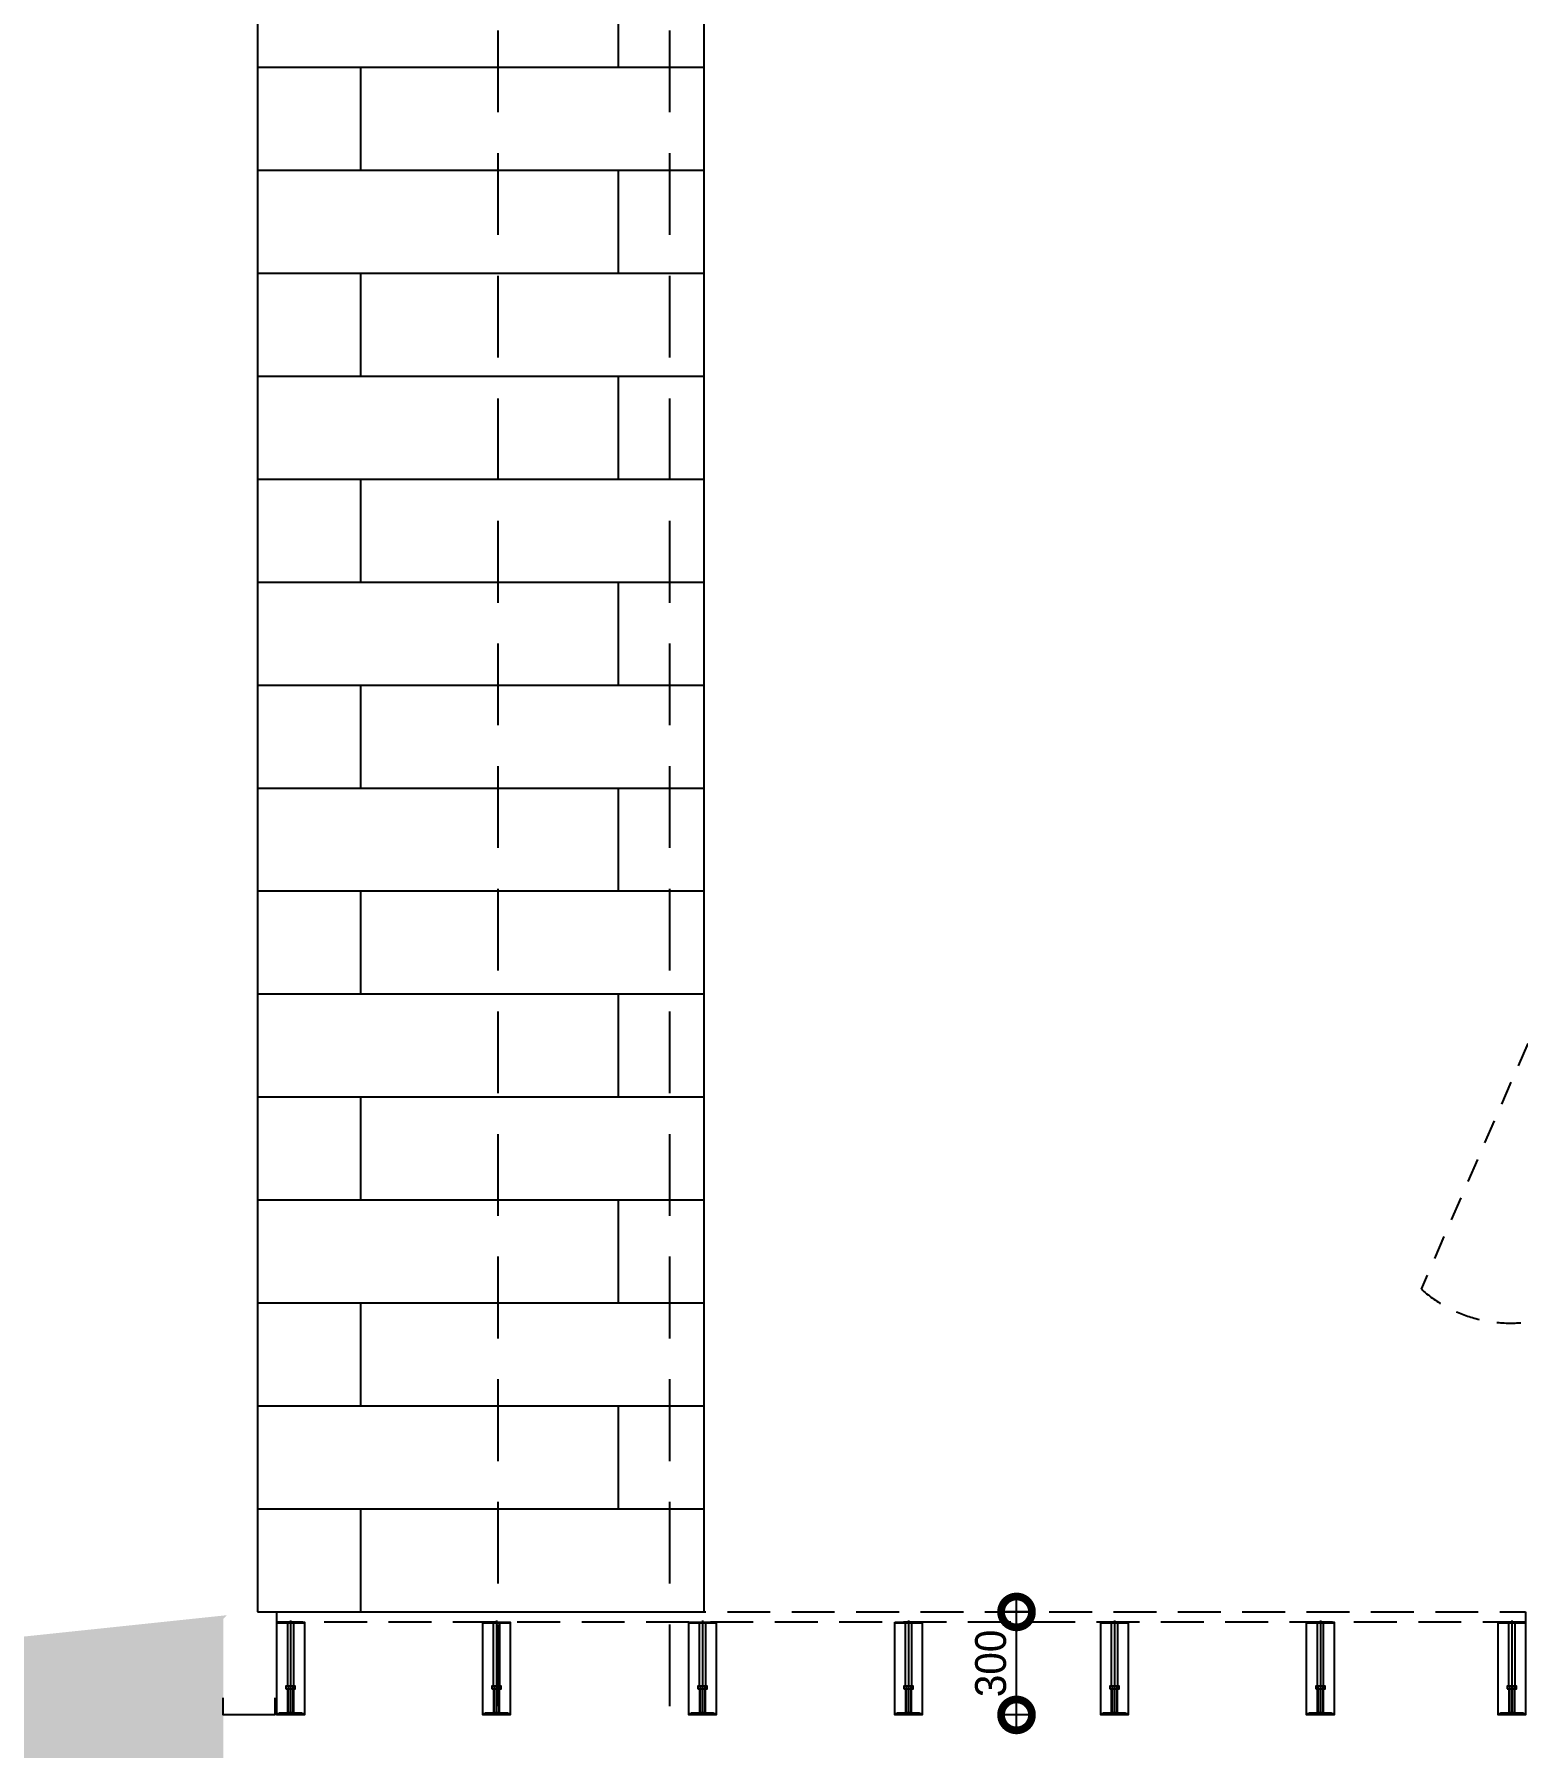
# Model space of a CAD drawing. Header units: millimetres. Extents: x 19868 to 801382, y -4805 to 85279.
# Drawn here: x 38287 to 42609, y 33933 to 38925 of the extents above; entities that cross this region are included whole.
import ezdxf

# ---------------------------------------------------------------- set-up
doc = ezdxf.new("R2010")
doc.units = ezdxf.units.MM
doc.header["$LTSCALE"] = 250
for name, pattern in [('HIDD', [0.7, 0.4, -0.3]), ('HIDDEN2', [4.7625, 3.175, -1.5875]), ('HIDDENX2', [0.75, 0.5, -0.25])]:
    doc.linetypes.add(name, pattern=pattern)
doc.layers.get('Defpoints').update_dxf_attribs({"color": 151})
for name, color, linetype in [('A-ELE-8', 8, 'Continuous'), ('A-ELE-8 해치', 8, 'Continuous'), ('A-ELE-8 해치(세로)', 8, 'Continuous'), ('A-FIN', 6, 'Continuous'), ('A-HAT', 252, 'Continuous'), ('A-버림CONC', 4, 'Continuous'), ('Access Floor', 9, 'Continuous'), ('지반', 254, 'Continuous')]:
    doc.layers.add(name, color=color, linetype=linetype)
doc.layers.add('CK', color=221, linetype='Continuous', plot=False)
doc.layers.add('NOPLOT', color=191, linetype='Continuous', plot=False)
doc.styles.add('Gdim', font='')
doc.styles.get('Gdim').set_extended_font_data('Dotum')
doc.dimstyles.new('Gdim50', dxfattribs={"dimscale": 30, "dimtxt": 3, "dimasz": 6, "dimexe": 1.5, "dimexo": 2, "dimgap": 1, "dimtad": 1, "dimdec": 0, "dimzin": 0, "dimdsep": 46, "dimlunit": 6, "dimtxsty": 'Gdim', "dimblk": 'DOTSMALL', "dimcen": 1.5, "dimdle": 1.5, "dimclrd": 256, "dimclre": 256, "dimclrt": 256, "dimazin": 0, "dimtfac": 1, "dimtdec": 0, "dimtix": 1, "dimtmove": 2, "dimatfit": 3, "dimldrblk": 'DOTSMALL', "dimfxl": 1.5, "dimtolj": 1, "dimtzin": 0, "dimlwd": -1, "dimlwe": -1, "dimarcsym": 1})

# ---------------------------------------------------------------- blocks, each defined once
blk = doc.blocks.new('A$Cfe410360')
at = {"layer": 'Access Floor'}
for p, q in [((-80, 0), (0, 0)), ((-40, 5), (-40, -270)), ((-46.9, -186), (-46.9, -194)), ((-33.1, -186), (-33.1, -194)), ((-77.5, -269), (-2.5, -269))]:
    blk.add_line(p, q, dxfattribs=at)
for points in [[(-80, -1), (0, -1), (0, -3), (-80, -3)], [(-53.6, -194), (-26.4, -194), (-26.4, -186), (-53.6, -186)], [(-48, -264), (-48, -194), (-32, -194), (-32, -264)]]:
    blk.add_lwpolyline(points, close=True, dxfattribs=at)
blk.add_lwpolyline([(-49.5, -3), (-49.5, -186), (-30.5, -186), (-30.5, -3)], dxfattribs=at)
at = {"layer": 'Access Floor', "elevation": 0}
for points in [[(-46.8, -194), (-46.8, -264)], [(-33.2, -194), (-33.2, -264)], [(-77.5, -268), (-2.5, -268), (-2.5, -266.5), (-77.5, -266.5), (-77.5, -268)]]:
    blk.add_lwpolyline(points, dxfattribs=at)
blk.add_lwpolyline([(-74, -266.5), (-74, -266, -0.413034), (-72, -264), (-8, -264, -0.413034), (-6, -266), (-6, -266.5)], format="xyb", dxfattribs=at)
at = {"layer": 'NOPLOT'}
blk.add_lwpolyline([(-80, 0), (0, 0), (0, -270), (-80, -270)], close=True, dxfattribs=at)
blk = doc.blocks.new('_DotSmall')
at = {"color": 0, "linetype": 'ByBlock', "const_width": 0.5}
blk.add_lwpolyline([(-0.0625, 0, 1), (0.0625, 0, 1)], format="xyb", close=True, dxfattribs=at)
blk = doc.blocks.new('*D149')
at = {"layer": 'CK', "transparency": 16777216}
for p, q in [((41149, 33983.9), (41149, 34373.9)), ((41199.3, 34328.9), (41104, 34328.9)), ((41199.3, 34028.9), (41104, 34028.9))]:
    blk.add_line(p, q, dxfattribs=at)
at = {"layer": 'Defpoints', "color": 0, "transparency": 16777216}
for p in [(41149, 34328.9), (41259.3, 34328.9), (41259.3, 34028.9)]:
    blk.add_point(p, dxfattribs=at)
at = {"layer": 'CK', "transparency": 16777216, "xscale": 180, "yscale": 180, "zscale": 180}
for p, rotation in [((41149, 34328.9), 90), ((41149, 34028.9), 270)]:
    blk.add_blockref('_DotSmall', p, dxfattribs=dict(at, rotation=rotation))
at = {"layer": 'CK', "transparency": 16777216, "insert": (41074, 34178.9), "char_height": 90, "attachment_point": 5, "rotation": 90, "style": 'Gdim'}
blk.add_mtext('\\A1;300', dxfattribs=at)
blk = doc.blocks.new('A$C55e57316')
at = {"layer": 'A-ELE-8 해치(세로)'}
for p, q in [((1050, 6550, 0), (1050, 6250, 0)), ((300, 6250, 0), (300, 5950, 0)), ((1050, 5950, 0), (1050, 5650, 0)), ((300, 5650, 0), (300, 5350, 0)), ((1050, 5350, 0), (1050, 5050, 0)), ((300, 5050, 0), (300, 4775, 0)), ((1050, 4775, 0), (1050, 4500, 0)), ((300, 4500, 0), (300, 4200, 0)), ((1050, 4200, 0), (1050, 3900, 0)), ((300, 3900, 0), (300, 3600, 0)), ((1050, 3600, 0), (1050, 3300, 0)), ((300, 3300, 0), (300, 3000, 0)), ((1050, 3000, 0), (1050, 2700, 0)), ((300, 2700, 0), (300, 2400, 0)), ((1050, 2400, 0), (1050, 2100, 0)), ((300, 2100, 0), (300, 1800, 0)), ((1050, 1800, 0), (1050, 1500, 0)), ((300, 1500, 0), (300, 1200, 0)), ((1050, 1200, 0), (1050, 900, 0)), ((300, 900, 0), (300, 600, 0)), ((1050, 600, 0), (1050, 300, 0)), ((300, 300, 0), (300, 0, 0))]:
    blk.add_line(p, q, dxfattribs=at)

msp = doc.modelspace()

# ---------------------------------------------------------------- hatches: boundary and pattern name
at = {"layer": 'A-ELE-8 해치'}
h = msp.add_hatch(dxfattribs=at)
h.set_pattern_fill('_USER', color=256, scale=300, pattern_type=0)
h.set_pattern_definition([(0, (38938.2, 38828.93), (0, 300), [])])
h.paths.add_polyline_path([(40238.2, 38828.9), (38938.2, 38828.9), (38938.2, 34328.9), (40238.2, 34328.9)])
at = {"layer": '지반'}
h = msp.add_hatch(dxfattribs=at)
h.set_pattern_fill('EARTH', color=251, scale=70, angle=45)
h.paths.add_polyline_path([(35638.2, 34128.9), (27538.2, 33228.9), (19867.8, 33228.9), (19867.8, 23234.4), (170632.4, 23234.4), (170632.4, 34678.9), (161838.2, 34678.9), (161838.2, 34628.9), (161888.2, 34628.9), (161888.2, 34568.9), (161638.2, 34568.9), (161638.2, 34628.9), (161688.2, 34628.9), (161688.2, 34828.9), (159788.2, 34828.9), (159788.2, 34778.9), (159638.2, 34778.9), (159638.2, 33758.9), (159538.2, 33758.9), (159538.2, 31528.9), (160638.2, 31528.9), (160638.2, 30028.9), (160738.2, 30028.9), (160738.2, 29968.9), (145618.2, 29968.9), (145618.2, 30028.9), (145718.2, 30028.9), (145718.2, 30768.9), (142618.2, 30768.9), (142618.2, 30828.9), (142718.2, 30828.9), (142718.2, 31528.9), (143318.2, 31528.9), (143318.2, 33668.9), (141343.1, 33668.9), (141163.1, 33488.9), (139953.4, 33488.9), (139773.4, 33668.9), (137588.2, 33668.9), (137588.2, 33728.9), (137688.2, 33728.9), (137688.2, 34318.9), (135363.1, 34318.9), (135263.1, 34218.9), (124888.2, 34218.9), (124888.2, 32228.9), (125488.2, 32228.9), (125488.2, 31528.9), (125588.2, 31528.9), (125588.2, 31468.9), (123888.2, 31468.9), (123888.2, 31528.9), (123988.2, 31528.9), (123988.2, 31868.9), (118638.2, 31868.9), (118638.2, 31528.9), (118738.2, 31528.9), (118738.2, 31468.9), (117038.2, 31468.9), (117038.2, 31528.9), (117138.2, 31528.9), (117138.2, 32228.9), (117738.2, 32228.9), (117738.2, 34348.9), (115338.2, 34348.9), (115338.2, 33878.9), (115438.2, 33878.9), (115438.2, 33818.9), (114638.2, 33818.9), (114638.2, 33878.9), (114738.2, 33878.9), (114738.2, 34338.9), (88438.2, 34338.9), (88438.2, 31628.9), (89038.2, 31628.9), (89038.2, 30928.9), (89138.2, 30928.9), (89138.2, 30868.9), (87438.2, 30868.9), (87438.2, 30928.9), (87538.2, 30928.9), (87538.2, 31268.9), (82938.2, 31268.9), (82938.2, 30928.9), (83038.2, 30928.9), (83038.2, 30868.9), (81338.2, 30868.9), (81338.2, 30928.9), (81438.2, 30928.9), (81438.2, 31268.9), (75338.2, 31268.9), (75338.2, 30928.9), (75438.2, 30928.9), (75438.2, 30868.9), (73738.2, 30868.9), (73738.2, 30928.9), (73838.2, 30928.9), (73838.2, 31628.9), (74438.2, 31628.9), (74438.2, 33818.9), (56438.2, 33818.9), (56438.2, 31878.9), (57038.2, 31878.9), (57038.2, 30878.9), (57138.2, 30878.9), (57138.2, 30818.9), (52138.2, 30818.9), (52138.2, 30878.9), (52238.2, 30878.9), (52238.2, 31878.9), (52538.2, 31878.9), (52538.2, 33748.9), (45258.2, 33748.9), (45258.2, 33108.9), (45358.2, 33108.9), (45358.2, 33048.9), (43518.2, 33048.9), (43518.2, 33108.9), (43618.2, 33108.9), (43618.2, 33648.9), (41678.2, 33648.9), (41608.2, 33718.9), (40588.2, 33718.9), (40588.2, 33028.9), (40688.2, 33028.9), (40688.2, 32968.9), (38988.2, 32968.9), (38988.2, 33028.9), (39088.2, 33028.9), (39088.2, 33678.9), (38838.2, 33828.9), (38838.2, 34308.9), (38848.7, 34319.4), (37038.2, 34128.9)])

# ---------------------------------------------------------------- linework, layer by layer
at = {"layer": 'A-ELE-8'}
for p, q in [((38938.2, 41078.9), (38938.2, 34328.9)), ((40238.2, 41028.9), (40238.2, 34328.9))]:
    msp.add_line(p, q, dxfattribs=at)
at = {"layer": 'A-ELE-8', "linetype": 'HIDD', "ltscale": 0.7}
msp.add_line((42638.2, 35984.4, 0), (42327.7, 35269.5, 0), dxfattribs=at)
msp.add_arc((42588.3, 35562.1, 0), 391.9, 228.3171, 277.3171, dxfattribs=at)
at = {"layer": 'A-ELE-8 해치', "linetype": 'Continuous'}
msp.add_line((38938.2, 38828.9), (40238.2, 38828.9), dxfattribs=at)
at = {"layer": 'A-FIN', "linetype": 'HIDDENX2', "elevation": 0}
msp.add_lwpolyline([(38994.2, 34298.9), (38994.2, 34328.9), (42632.2, 34328.9), (42632.2, 34298.9)], close=True, dxfattribs=at)
at = {"layer": 'A-HAT', "linetype": 'HIDDEN2', "ltscale": 0.3}
for p, q in [((39638.2, 41078.9), (39638.2, 34028.9)), ((40138.2, 41078.9), (40138.2, 34028.9))]:
    msp.add_line(p, q, dxfattribs=at)
at = {"layer": 'A-버림CONC', "elevation": 0}
msp.add_lwpolyline([(38988.2, 34078.9), (38988.2, 34028.9), (38838.2, 34028.9), (38838.2, 34078.9), (38838.2, 34078.9)], dxfattribs=at)

# ---------------------------------------------------------------- block references
msp.add_blockref('A$C55e57316', (38938.2, 34328.9, 0))
at = {"layer": 'Access Floor'}
for p in [(39074.2, 34298.9), (39674.2, 34298.9), (40274.2, 34298.9), (40874.2, 34298.9), (41474.2, 34298.9), (42074.2, 34298.9), (42632.2, 34298.9)]:
    msp.add_blockref('A$Cfe410360', p, dxfattribs=at)

# ---------------------------------------------------------------- dimensions: what is measured, and where the dimension line sits
at = {"layer": 'CK'}
dim = msp.add_linear_dim(base=(41149, 34328.9), p1=(41259.3, 34028.9), p2=(41259.3, 34328.9), angle=90, dimstyle='Gdim50', dxfattribs=at)
dim.commit()
dim.dimension.update_dxf_attribs({"geometry": '*D149', "text_midpoint": (41074, 34178.9)})

doc.saveas('drawing.dxf')
